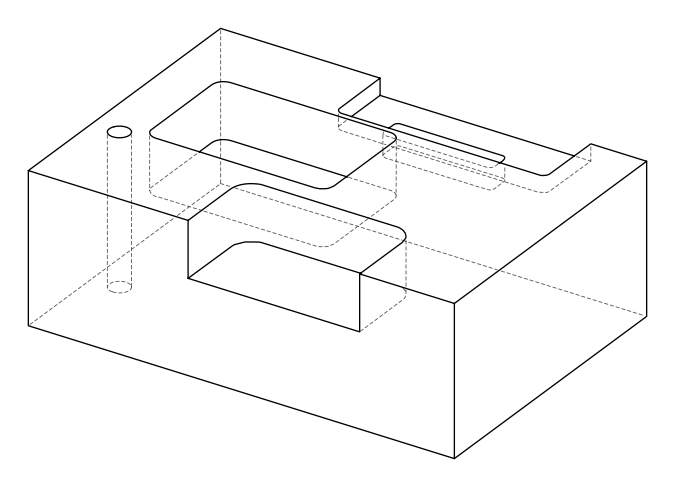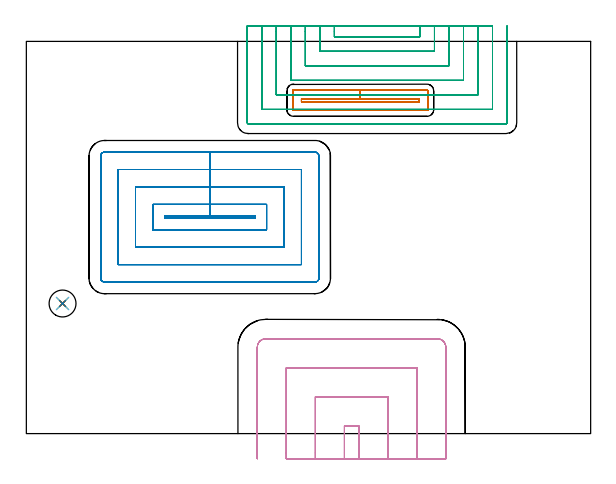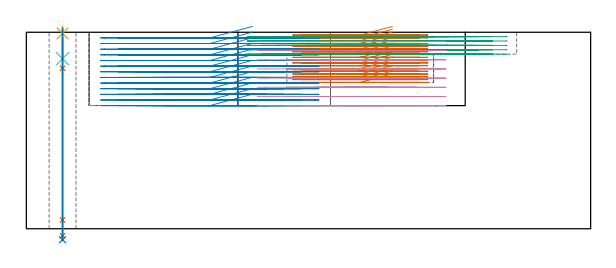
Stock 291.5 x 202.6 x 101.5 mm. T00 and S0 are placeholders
(PLAN: 8 operations, 7 tool changes, 78.7 min)
(1 MILL_RECTANGULAR_POCKET | POCKET_RECTANGULAR_STRAIGHT | UGT0201_124 | Follow Part, ap 1.5, ae 75% | 11.73 min | 32351 mm3)
(2 MILL_RECTANGULAR_POCKET_1 | POCKET_RECTANGULAR_STRAIGHT_1 | NXT0201_011 | Follow Part, ap 3, ae 75% | 30.69 min | 371784 mm3)
(3 MILL_SLOT | SLOT_PARTIAL_RECTANGULAR | UGT0201_101 | Follow Part, ap 2.5, ae 75% | 21.4 min | 63328 mm3)
(4 MILL_SLOT_1 | SLOT_PARTIAL_RECTANGULAR_1 | UGT0201_094 | Follow Part, ap 5, ae 75% | 13.81 min | 259145 mm3)
(5 SPOT_DRILL | STEP1HOLE | NXT0321_9005460120000 | 0.03 min | 17 mm3)
(6 DRILL_BLIND_HOLE_INTO_CENTER | STEP1HOLE | NXT0301_062 | 0.06 min | 824 mm3)
(7 GUN_DRILL_THROUGH_HOLE | STEP1HOLE | UGT0307_006 | 0.5 min | 5649 mm3)
(8 DRILL_TO_ENLARGE_THROUGH_HOLE | STEP1HOLE | UGT0301_272 | 0.44 min | 8921 mm3)
(TOOL UGT0201_124 | Carbide End Mill 6.0 | D6 FL15 Z4)
(TOOL NXT0201_011 | ENDMILL 12mm [2P460-1200-NA 1630] | D12 FL38 Z6)
(TOOL UGT0201_101 | End Mill 10 mm | D10 FL12 Z2)
(TOOL UGT0201_094 | End mill 20 mm | D20 FL38 Z4)
(TOOL NXT0321_9005460120000 | NC Spot Drill, 142deg, 12mm, Carbide, Uncoated | D12 PA142 FL30 Z2)
(TOOL NXT0301_062 | Carbide Drill 9.1mm [860.1-0910-027A1-MM 2214] | D9.1 PA140 FL47 Z2)
(TOOL UGT0307_006 | Gun Drill 9 mm | D9 PA130 FL24 Z1)
(TOOL UGT0301_272 | Twist Drill 13.9 mm | D13.9 PA118 FL108 Z2)
(OP 1 MILL_RECTANGULAR_POCKET)
G17 G21 G94 G90
T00 M6
G54
G17 G0 G90 X189.066 Y173. S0 M3
G43 Z111.5 H0
Z104.5
G94 G1 X172.5 Z100.061 F250.
X142.1 F500.
Y171.4
X202.9
Y173.
X172.5
Y177.5
X138.
G3 X137.6 Y177.1 R0.4
G1 Y167.3
G3 X138. Y166.9 R0.4
G1 X207.
G3 X207.4 Y167.3 R0.4
G1 Y177.1
G3 X207. Y177.5 R0.4
G1 X172.5
X171.5
G0 X189.066 Y173. Z103.061
G1 X172.5 Z98.622 F250.
X142.1 F500.
Y171.4
X202.9
Y173.
X172.5
Y177.5
X138.
G3 X137.6 Y177.1 R0.4
G1 Y167.3
G3 X138. Y166.9 R0.4
G1 X207.
G3 X207.4 Y167.3 R0.4
G1 Y177.1
G3 X207. Y177.5 R0.4
G1 X172.5
X171.5
G0 X189.066 Y173. Z101.622
G1 X172.5 Z97.183 F250.
X142.1 F500.
Y171.4
X202.9
Y173.
X172.5
Y177.5
X138.
G3 X137.6 Y177.1 R0.4
G1 Y167.3
G3 X138. Y166.9 R0.4
G1 X207.
G3 X207.4 Y167.3 R0.4
G1 Y177.1
G3 X207. Y177.5 R0.4
G1 X172.5
X171.5
G0 X189.066 Y173. Z100.183
G1 X172.5 Z95.744 F250.
X142.1 F500.
Y171.4
X202.9
Y173.
X172.5
Y177.5
X138.
G3 X137.6 Y177.1 R0.4
G1 Y167.3
G3 X138. Y166.9 R0.4
G1 X207.
G3 X207.4 Y167.3 R0.4
G1 Y177.1
G3 X207. Y177.5 R0.4
G1 X172.5
X171.5
G0 X189.066 Y173. Z98.744
G1 X172.5 Z94.305 F250.
X142.1 F500.
Y171.4
X202.9
Y173.
X172.5
Y177.5
X138.
G3 X137.6 Y177.1 R0.4
G1 Y167.3
G3 X138. Y166.9 R0.4
G1 X207.
G3 X207.4 Y167.3 R0.4
G1 Y177.1
G3 X207. Y177.5 R0.4
G1 X172.5
X171.5
G0 X189.066 Y173. Z97.305
G1 X172.5 Z92.867 F250.
X142.1 F500.
Y171.4
X202.9
Y173.
X172.5
Y177.5
X138.
G3 X137.6 Y177.1 R0.4
G1 Y167.3
G3 X138. Y166.9 R0.4
G1 X207.
G3 X207.4 Y167.3 R0.4
G1 Y177.1
G3 X207. Y177.5 R0.4
G1 X172.5
X171.5
G0 X189.066 Y173. Z95.867
G1 X172.5 Z91.428 F250.
X142.1 F500.
Y171.4
X202.9
Y173.
X172.5
Y177.5
X138.
G3 X137.6 Y177.1 R0.4
G1 Y167.3
G3 X138. Y166.9 R0.4
G1 X207.
G3 X207.4 Y167.3 R0.4
G1 Y177.1
G3 X207. Y177.5 R0.4
G1 X172.5
X171.5
G0 X189.066 Y173. Z94.428
G1 X172.5 Z89.989 F250.
X142.1 F500.
Y171.4
X202.9
Y173.
X172.5
Y177.5
X138.
G3 X137.6 Y177.1 R0.4
G1 Y167.3
G3 X138. Y166.9 R0.4
G1 X207.
G3 X207.4 Y167.3 R0.4
G1 Y177.1
G3 X207. Y177.5 R0.4
G1 X172.5
X171.5
G0 X189.066 Y173. Z92.989
G1 X172.5 Z88.55 F250.
X142.1 F500.
Y171.4
X202.9
Y173.
X172.5
Y177.5
X138.
G3 X137.6 Y177.1 R0.4
G1 Y167.3
G3 X138. Y166.9 R0.4
G1 X207.
G3 X207.4 Y167.3 R0.4
G1 Y177.1
G3 X207. Y177.5 R0.4
G1 X172.5
X171.5
G0 X189.066 Y173. Z91.55
G1 X172.5 Z87.111 F250.
X142.1 F500.
Y171.4
X202.9
Y173.
X172.5
Y177.5
X138.
G3 X137.6 Y177.1 R0.4
G1 Y167.3
G3 X138. Y166.9 R0.4
G1 X207.
G3 X207.4 Y167.3 R0.4
G1 Y177.1
G3 X207. Y177.5 R0.4
G1 X172.5
X171.5
G0 X189.066 Y173. Z90.111
G1 X172.5 Z85.672 F250.
X142.1 F500.
Y171.4
X202.9
Y173.
X172.5
Y177.5
X138.
G3 X137.6 Y177.1 R0.4
G1 Y167.3
G3 X138. Y166.9 R0.4
G1 X207.
G3 X207.4 Y167.3 R0.4
G1 Y177.1
G3 X207. Y177.5 R0.4
G1 X172.5
X171.5
G0 X189.066 Y173. Z88.672
G1 X172.5 Z84.233 F250.
X142.1 F500.
Y171.4
X202.9
Y173.
X172.5
Y177.5
X138.
G3 X137.6 Y177.1 R0.4
G1 Y167.3
G3 X138. Y166.9 R0.4
G1 X207.
G3 X207.4 Y167.3 R0.4
G1 Y177.1
G3 X207. Y177.5 R0.4
G1 X172.5
X171.5
G0 X189.066 Y173. Z87.233
G1 X172.5 Z82.794 F250.
X142.1 F500.
Y171.4
X202.9
Y173.
X172.5
Y177.5
X138.
G3 X137.6 Y177.1 R0.4
G1 Y167.3
G3 X138. Y166.9 R0.4
G1 X207.
G3 X207.4 Y167.3 R0.4
G1 Y177.1
G3 X207. Y177.5 R0.4
G1 X172.5
X171.5
G0 X189.066 Y173. Z85.794
G1 X172.5 Z81.356 F250.
X142.1 F500.
Y171.4
X202.9
Y173.
X172.5
Y177.5
X138.
G3 X137.6 Y177.1 R0.4
G1 Y167.3
G3 X138. Y166.9 R0.4
G1 X207.
G3 X207.4 Y167.3 R0.4
G1 Y177.1
G3 X207. Y177.5 R0.4
G1 X172.5
X171.5
G0 X189.066 Y173. Z84.356
G1 X172.5 Z79.917 F250.
X142.1 F500.
Y171.4
X202.9
Y173.
X172.5
Y177.5
X138.
G3 X137.6 Y177.1 R0.4
G1 Y167.3
G3 X138. Y166.9 R0.4
G1 X207.
G3 X207.4 Y167.3 R0.4
G1 Y177.1
G3 X207. Y177.5 R0.4
G1 X172.5
X171.5
G0 X189.066 Y173. Z82.917
G1 X172.5 Z78.478 F250.
X142.1 F500.
Y171.4
X202.9
Y173.
X172.5
Y177.5
X138.
G3 X137.6 Y177.1 R0.4
G1 Y167.3
G3 X138. Y166.9 R0.4
G1 X207.
G3 X207.4 Y167.3 R0.4
G1 Y177.1
G3 X207. Y177.5 R0.4
G1 X172.5
X171.5
G0 X189.066 Y173. Z81.478
G1 X172.5 Z77.039 F250.
X142.1 F500.
Y171.4
X202.9
Y173.
X172.5
Y177.5
X138.
G3 X137.6 Y177.1 R0.4
G1 Y167.3
G3 X138. Y166.9 R0.4
G1 X207.
G3 X207.4 Y167.3 R0.4
G1 Y177.1
G3 X207. Y177.5 R0.4
G1 X172.5
X171.5
G0 X189.066 Y173. Z80.039
G1 X172.5 Z75.6 F250.
X142.1 F500.
Y171.4
X202.9
Y173.
X172.5
Y177.5
X138.
G3 X137.6 Y177.1 R0.4
G1 Y167.3
G3 X138. Y166.9 R0.4
G1 X207.
G3 X207.4 Y167.3 R0.4
G1 Y177.1
G3 X207. Y177.5 R0.4
G1 X172.5
X171.5
G0 Z111.5
M5
M2
(OP 2 MILL_RECTANGULAR_POCKET_1)
G17 G21 G94 G90
T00 M6
G54
G17 G0 G90 X116.826 Y112.4 S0 M3
G43 Z111.5 H1
Z104.5
G94 G1 X94.75 Z98.585 F250.
X71.4 F500.
Y111.3
X118.1
Y112.4
X94.75
Y118.4
X65.4
Y105.3
X124.1
Y118.4
X94.75
Y127.4
X56.4
Y96.3
X133.1
Y127.4
X94.75
Y136.4
X47.4
Y87.3
X142.1
Y136.4
X94.75
Y145.4
X40.4
G3 X38.4 Y143.4 R2.
G1 Y80.3
G3 X40.4 Y78.3 R2.
G1 X149.1
G3 X151.1 Y80.3 R2.
G1 Y143.4
G3 X149.1 Y145.4 R2.
G1 X94.75
X93.75
G0 X116.826 Y112.4 Z101.585
G1 X94.75 Z95.669 F250.
X71.4 F500.
Y111.3
X118.1
Y112.4
X94.75
Y118.4
X65.4
Y105.3
X124.1
Y118.4
X94.75
Y127.4
X56.4
Y96.3
X133.1
Y127.4
X94.75
Y136.4
X47.4
Y87.3
X142.1
Y136.4
X94.75
Y145.4
X40.4
G3 X38.4 Y143.4 R2.
G1 Y80.3
G3 X40.4 Y78.3 R2.
G1 X149.1
G3 X151.1 Y80.3 R2.
G1 Y143.4
G3 X149.1 Y145.4 R2.
G1 X94.75
X93.75
G0 X116.826 Y112.4 Z98.669
G1 X94.75 Z92.754 F250.
X71.4 F500.
Y111.3
X118.1
Y112.4
X94.75
Y118.4
X65.4
Y105.3
X124.1
Y118.4
X94.75
Y127.4
X56.4
Y96.3
X133.1
Y127.4
X94.75
Y136.4
X47.4
Y87.3
X142.1
Y136.4
X94.75
Y145.4
X40.4
G3 X38.4 Y143.4 R2.
G1 Y80.3
G3 X40.4 Y78.3 R2.
G1 X149.1
G3 X151.1 Y80.3 R2.
G1 Y143.4
G3 X149.1 Y145.4 R2.
G1 X94.75
X93.75
G0 X116.826 Y112.4 Z95.754
G1 X94.75 Z89.838 F250.
X71.4 F500.
Y111.3
X118.1
Y112.4
X94.75
Y118.4
X65.4
Y105.3
X124.1
Y118.4
X94.75
Y127.4
X56.4
Y96.3
X133.1
Y127.4
X94.75
Y136.4
X47.4
Y87.3
X142.1
Y136.4
X94.75
Y145.4
X40.4
G3 X38.4 Y143.4 R2.
G1 Y80.3
G3 X40.4 Y78.3 R2.
G1 X149.1
G3 X151.1 Y80.3 R2.
G1 Y143.4
G3 X149.1 Y145.4 R2.
G1 X94.75
X93.75
G0 X116.826 Y112.4 Z92.838
G1 X94.75 Z86.923 F250.
X71.4 F500.
Y111.3
X118.1
Y112.4
X94.75
Y118.4
X65.4
Y105.3
X124.1
Y118.4
X94.75
Y127.4
X56.4
Y96.3
X133.1
Y127.4
X94.75
Y136.4
X47.4
Y87.3
X142.1
Y136.4
X94.75
Y145.4
X40.4
G3 X38.4 Y143.4 R2.
G1 Y80.3
G3 X40.4 Y78.3 R2.
G1 X149.1
G3 X151.1 Y80.3 R2.
G1 Y143.4
G3 X149.1 Y145.4 R2.
G1 X94.75
X93.75
G0 X116.826 Y112.4 Z89.923
G1 X94.75 Z84.008 F250.
X71.4 F500.
Y111.3
X118.1
Y112.4
X94.75
Y118.4
X65.4
Y105.3
X124.1
Y118.4
X94.75
Y127.4
X56.4
Y96.3
X133.1
Y127.4
X94.75
Y136.4
X47.4
Y87.3
X142.1
Y136.4
X94.75
Y145.4
X40.4
G3 X38.4 Y143.4 R2.
G1 Y80.3
G3 X40.4 Y78.3 R2.
G1 X149.1
G3 X151.1 Y80.3 R2.
G1 Y143.4
G3 X149.1 Y145.4 R2.
G1 X94.75
X93.75
G0 X116.826 Y112.4 Z87.008
G1 X94.75 Z81.092 F250.
X71.4 F500.
Y111.3
X118.1
Y112.4
X94.75
Y118.4
X65.4
Y105.3
X124.1
Y118.4
X94.75
Y127.4
X56.4
Y96.3
X133.1
Y127.4
X94.75
Y136.4
X47.4
Y87.3
X142.1
Y136.4
X94.75
Y145.4
X40.4
G3 X38.4 Y143.4 R2.
G1 Y80.3
G3 X40.4 Y78.3 R2.
G1 X149.1
G3 X151.1 Y80.3 R2.
G1 Y143.4
G3 X149.1 Y145.4 R2.
G1 X94.75
X93.75
G0 X116.826 Y112.4 Z84.092
G1 X94.75 Z78.177 F250.
X71.4 F500.
Y111.3
X118.1
Y112.4
X94.75
Y118.4
X65.4
Y105.3
X124.1
Y118.4
X94.75
Y127.4
X56.4
Y96.3
X133.1
Y127.4
X94.75
Y136.4
X47.4
Y87.3
X142.1
Y136.4
X94.75
Y145.4
X40.4
G3 X38.4 Y143.4 R2.
G1 Y80.3
G3 X40.4 Y78.3 R2.
G1 X149.1
G3 X151.1 Y80.3 R2.
G1 Y143.4
G3 X149.1 Y145.4 R2.
G1 X94.75
X93.75
G0 X116.826 Y112.4 Z81.177
G1 X94.75 Z75.262 F250.
X71.4 F500.
Y111.3
X118.1
Y112.4
X94.75
Y118.4
X65.4
Y105.3
X124.1
Y118.4
X94.75
Y127.4
X56.4
Y96.3
X133.1
Y127.4
X94.75
Y136.4
X47.4
Y87.3
X142.1
Y136.4
X94.75
Y145.4
X40.4
G3 X38.4 Y143.4 R2.
G1 Y80.3
G3 X40.4 Y78.3 R2.
G1 X149.1
G3 X151.1 Y80.3 R2.
G1 Y143.4
G3 X149.1 Y145.4 R2.
G1 X94.75
X93.75
G0 X116.826 Y112.4 Z78.262
G1 X94.75 Z72.346 F250.
X71.4 F500.
Y111.3
X118.1
Y112.4
X94.75
Y118.4
X65.4
Y105.3
X124.1
Y118.4
X94.75
Y127.4
X56.4
Y96.3
X133.1
Y127.4
X94.75
Y136.4
X47.4
Y87.3
X142.1
Y136.4
X94.75
Y145.4
X40.4
G3 X38.4 Y143.4 R2.
G1 Y80.3
G3 X40.4 Y78.3 R2.
G1 X149.1
G3 X151.1 Y80.3 R2.
G1 Y143.4
G3 X149.1 Y145.4 R2.
G1 X94.75
X93.75
G0 X116.826 Y112.4 Z75.346
G1 X94.75 Z69.431 F250.
X71.4 F500.
Y111.3
X118.1
Y112.4
X94.75
Y118.4
X65.4
Y105.3
X124.1
Y118.4
X94.75
Y127.4
X56.4
Y96.3
X133.1
Y127.4
X94.75
Y136.4
X47.4
Y87.3
X142.1
Y136.4
X94.75
Y145.4
X40.4
G3 X38.4 Y143.4 R2.
G1 Y80.3
G3 X40.4 Y78.3 R2.
G1 X149.1
G3 X151.1 Y80.3 R2.
G1 Y143.4
G3 X149.1 Y145.4 R2.
G1 X94.75
X93.75
G0 X116.826 Y112.4 Z72.431
G1 X94.75 Z66.515 F250.
X71.4 F500.
Y111.3
X118.1
Y112.4
X94.75
Y118.4
X65.4
Y105.3
X124.1
Y118.4
X94.75
Y127.4
X56.4
Y96.3
X133.1
Y127.4
X94.75
Y136.4
X47.4
Y87.3
X142.1
Y136.4
X94.75
Y145.4
X40.4
G3 X38.4 Y143.4 R2.
G1 Y80.3
G3 X40.4 Y78.3 R2.
G1 X149.1
G3 X151.1 Y80.3 R2.
G1 Y143.4
G3 X149.1 Y145.4 R2.
G1 X94.75
X93.75
G0 X116.826 Y112.4 Z69.515
G1 X94.75 Z63.6 F250.
X71.4 F500.
Y111.3
X118.1
Y112.4
X94.75
Y118.4
X65.4
Y105.3
X124.1
Y118.4
X94.75
Y127.4
X56.4
Y96.3
X133.1
Y127.4
X94.75
Y136.4
X47.4
Y87.3
X142.1
Y136.4
X94.75
Y145.4
X40.4
G3 X38.4 Y143.4 R2.
G1 Y80.3
G3 X40.4 Y78.3 R2.
G1 X149.1
G3 X151.1 Y80.3 R2.
G1 Y143.4
G3 X149.1 Y145.4 R2.
G1 X94.75
X93.75
G0 Z111.5
M5
M2
(OP 3 MILL_SLOT)
G17 G21 G94 G90
T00 M6
G54
G17 G0 G90 X159.1 Y210.6 S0 M3
G43 Z111.5 H0
Z99.24
G94 G1 Y207.6 F250.
Y205. F500.
X203.3
Y207.6
Y210.6 F250.
X151.6
Y207.6
Y197.5 F500.
X210.8
Y207.6
Y210.6 F250.
X144.1
Y207.6
Y190. F500.
X218.3
Y207.6
Y210.6 F250.
X136.6
Y207.6
Y182.5 F500.
X225.8
Y207.6
Y210.6 F250.
X129.1
Y207.6
Y175. F500.
X139.6
X142.6 F250.
X202.4 F500.
X205.4 F250.
X233.3 F500.
Y207.6
Y210.6 F250.
X121.6
Y207.6
Y167.5 F500.
X240.8
Y207.6
Y210.6 F250.
X114.1
Y207.6
Y160.5 F500.
G3 X114.6 Y160. R0.5
G1 X247.8
G3 X248.3 Y160.5 R0.5
G1 Y207.6
Y210.6 F250.
G0 X159.1 Z96.98
G1 Y207.6
Y205. F500.
X203.3
Y207.6
Y210.6 F250.
X151.6
Y207.6
Y197.5 F500.
X210.8
Y207.6
Y210.6 F250.
X144.1
Y207.6
Y190. F500.
X218.3
Y207.6
Y210.6 F250.
X136.6
Y207.6
Y182.5 F500.
X225.8
Y207.6
Y210.6 F250.
X129.1
Y207.6
Y175. F500.
X139.6
X142.6 F250.
X202.4 F500.
X205.4 F250.
X233.3 F500.
Y207.6
Y210.6 F250.
X121.6
Y207.6
Y167.5 F500.
X240.8
Y207.6
Y210.6 F250.
X114.1
Y207.6
Y160.5 F500.
G3 X114.6 Y160. R0.5
G1 X247.8
G3 X248.3 Y160.5 R0.5
G1 Y207.6
Y210.6 F250.
G0 X159.1 Z94.72
G1 Y207.6
Y205. F500.
X203.3
Y207.6
Y210.6 F250.
X151.6
Y207.6
Y197.5 F500.
X210.8
Y207.6
Y210.6 F250.
X144.1
Y207.6
Y190. F500.
X218.3
Y207.6
Y210.6 F250.
X136.6
Y207.6
Y182.5 F500.
X225.8
Y207.6
Y210.6 F250.
X129.1
Y207.6
Y175. F500.
X139.6
X142.6 F250.
X202.4 F500.
X205.4 F250.
X233.3 F500.
Y207.6
Y210.6 F250.
X121.6
Y207.6
Y167.5 F500.
X240.8
Y207.6
Y210.6 F250.
X114.1
Y207.6
Y160.5 F500.
G3 X114.6 Y160. R0.5
G1 X247.8
G3 X248.3 Y160.5 R0.5
G1 Y207.6
Y210.6 F250.
G0 X159.1 Z92.46
G1 Y207.6
Y205. F500.
X203.3
Y207.6
Y210.6 F250.
X151.6
Y207.6
Y197.5 F500.
X210.8
Y207.6
Y210.6 F250.
X144.1
Y207.6
Y190. F500.
X218.3
Y207.6
Y210.6 F250.
X136.6
Y207.6
Y182.5 F500.
X225.8
Y207.6
Y210.6 F250.
X129.1
Y207.6
Y175. F500.
X139.6
X142.6 F250.
X202.4 F500.
X205.4 F250.
X233.3 F500.
Y207.6
Y210.6 F250.
X121.6
Y207.6
Y167.5 F500.
X240.8
Y207.6
Y210.6 F250.
X114.1
Y207.6
Y160.5 F500.
G3 X114.6 Y160. R0.5
G1 X247.8
G3 X248.3 Y160.5 R0.5
G1 Y207.6
Y210.6 F250.
G0 X159.1 Z90.2
G1 Y207.6
Y205. F500.
X203.3
Y207.6
Y210.6 F250.
X151.6
Y207.6
Y197.5 F500.
X210.8
Y207.6
Y210.6 F250.
X144.1
Y207.6
Y190. F500.
X218.3
Y207.6
Y210.6 F250.
X136.6
Y207.6
Y182.5 F500.
X225.8
Y207.6
Y210.6 F250.
X129.1
Y207.6
Y175. F500.
X139.6
X142.6 F250.
X202.4 F500.
X205.4 F250.
X233.3 F500.
Y207.6
Y210.6 F250.
X121.6
Y207.6
Y167.5 F500.
X240.8
Y207.6
Y210.6 F250.
X114.1
Y207.6
Y160.5 F500.
G3 X114.6 Y160. R0.5
G1 X247.8
G3 X248.3 Y160.5 R0.5
G1 Y207.6
Y210.6 F250.
G0 Z111.5
M5
M2
(OP 4 MILL_SLOT_1)
G17 G21 G94 G90
T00 M6
G54
G17 G0 G90 X171.7 Y-13. S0 M3
G43 Z111.5 H0
Z96.762
G94 G1 Y-10. F250.
Y4. F500.
X164.3
Y-10.
Y-13. F250.
X186.7
Y-10.
Y19. F500.
X149.3
Y-10.
Y-13. F250.
X201.7
Y-10.
Y34. F500.
X134.3
Y-10.
Y-13. F250.
X216.7
Y-10.
Y44.6 F500.
G3 X212.3 Y49. R4.4
G1 X123.7
G3 X119.3 Y44.6 R4.4
G1 Y-10.
Y-13. F250.
G0 X171.7 Z92.025
G1 Y-10.
Y4. F500.
X164.3
Y-10.
Y-13. F250.
X186.7
Y-10.
Y19. F500.
X149.3
Y-10.
Y-13. F250.
X201.7
Y-10.
Y34. F500.
X134.3
Y-10.
Y-13. F250.
X216.7
Y-10.
Y44.6 F500.
G3 X212.3 Y49. R4.4
G1 X123.7
G3 X119.3 Y44.6 R4.4
G1 Y-10.
Y-13. F250.
G0 X171.7 Z87.287
G1 Y-10.
Y4. F500.
X164.3
Y-10.
Y-13. F250.
X186.7
Y-10.
Y19. F500.
X149.3
Y-10.
Y-13. F250.
X201.7
Y-10.
Y34. F500.
X134.3
Y-10.
Y-13. F250.
X216.7
Y-10.
Y44.6 F500.
G3 X212.3 Y49. R4.4
G1 X123.7
G3 X119.3 Y44.6 R4.4
G1 Y-10.
Y-13. F250.
G0 X171.7 Z82.55
G1 Y-10.
Y4. F500.
X164.3
Y-10.
Y-13. F250.
X186.7
Y-10.
Y19. F500.
X149.3
Y-10.
Y-13. F250.
X201.7
Y-10.
Y34. F500.
X134.3
Y-10.
Y-13. F250.
X216.7
Y-10.
Y44.6 F500.
G3 X212.3 Y49. R4.4
G1 X123.7
G3 X119.3 Y44.6 R4.4
G1 Y-10.
Y-13. F250.
G0 X171.7 Z77.812
G1 Y-10.
Y4. F500.
X164.3
Y-10.
Y-13. F250.
X186.7
Y-10.
Y19. F500.
X149.3
Y-10.
Y-13. F250.
X201.7
Y-10.
Y34. F500.
X134.3
Y-10.
Y-13. F250.
X216.7
Y-10.
Y44.6 F500.
G3 X212.3 Y49. R4.4
G1 X123.7
G3 X119.3 Y44.6 R4.4
G1 Y-10.
Y-13. F250.
G0 X171.7 Z73.075
G1 Y-10.
Y4. F500.
X164.3
Y-10.
Y-13. F250.
X186.7
Y-10.
Y19. F500.
X149.3
Y-10.
Y-13. F250.
X201.7
Y-10.
Y34. F500.
X134.3
Y-10.
Y-13. F250.
X216.7
Y-10.
Y44.6 F500.
G3 X212.3 Y49. R4.4
G1 X123.7
G3 X119.3 Y44.6 R4.4
G1 Y-10.
Y-13. F250.
G0 X171.7 Z68.337
G1 Y-10.
Y4. F500.
X164.3
Y-10.
Y-13. F250.
X186.7
Y-10.
Y19. F500.
X149.3
Y-10.
Y-13. F250.
X201.7
Y-10.
Y34. F500.
X134.3
Y-10.
Y-13. F250.
X216.7
Y-10.
Y44.6 F500.
G3 X212.3 Y49. R4.4
G1 X123.7
G3 X119.3 Y44.6 R4.4
G1 Y-10.
Y-13. F250.
G0 X171.7 Z63.6
G1 Y-10.
Y4. F500.
X164.3
Y-10.
Y-13. F250.
X186.7
Y-10.
Y19. F500.
X149.3
Y-10.
Y-13. F250.
X201.7
Y-10.
Y34. F500.
X134.3
Y-10.
Y-13. F250.
X216.7
Y-10.
Y44.6 F500.
G3 X212.3 Y49. R4.4
G1 X123.7
G3 X119.3 Y44.6 R4.4
G1 Y-10.
Y-13. F250.
G0 Z111.5
M5
M2
(OP 5 SPOT_DRILL)
G17 G21 G94 G90
T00 M6
G54
G17 G0 G90 X18.7 Y67.2 S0 M3
G43 Z111.5 H0
G94 G81 G98 Z100.902 F250. R104.5
G80
M5
M2
(OP 6 DRILL_BLIND_HOLE_INTO_CENTER)
G17 G21 G94 G90
T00 M6
G54
G17 G0 G90 X18.7 Y67.2 S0 M3
G43 Z111.5 H1
G94 G81 G98 Z87.85 F250. R103.5
G80
M5
M2
(OP 7 GUN_DRILL_THROUGH_HOLE)
G17 G21 G94 G90
T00 M6
G54
G17 G0 G90 X18.7 Y67.2 M8
G43 Z111.5 H0
Z98.349
S716 M3
G94 G1 Z82.889 F125. M26
G4 X.084
Z4.5 F250.
G4 X.084
Z-3.598 F125.
G4 X.084
M5
M9
G0 Z98.349
Z111.5
M2
(OP 8 DRILL_TO_ENLARGE_THROUGH_HOLE)
G17 G21 G94 G90
T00 M6
G54
G17 G0 G90 X18.7 Y67.2 S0 M3
G43 Z111.5 H0
G94 G73 G98 Z-5.676 F250. Q13.397 R103.5
G80
M5
M2
